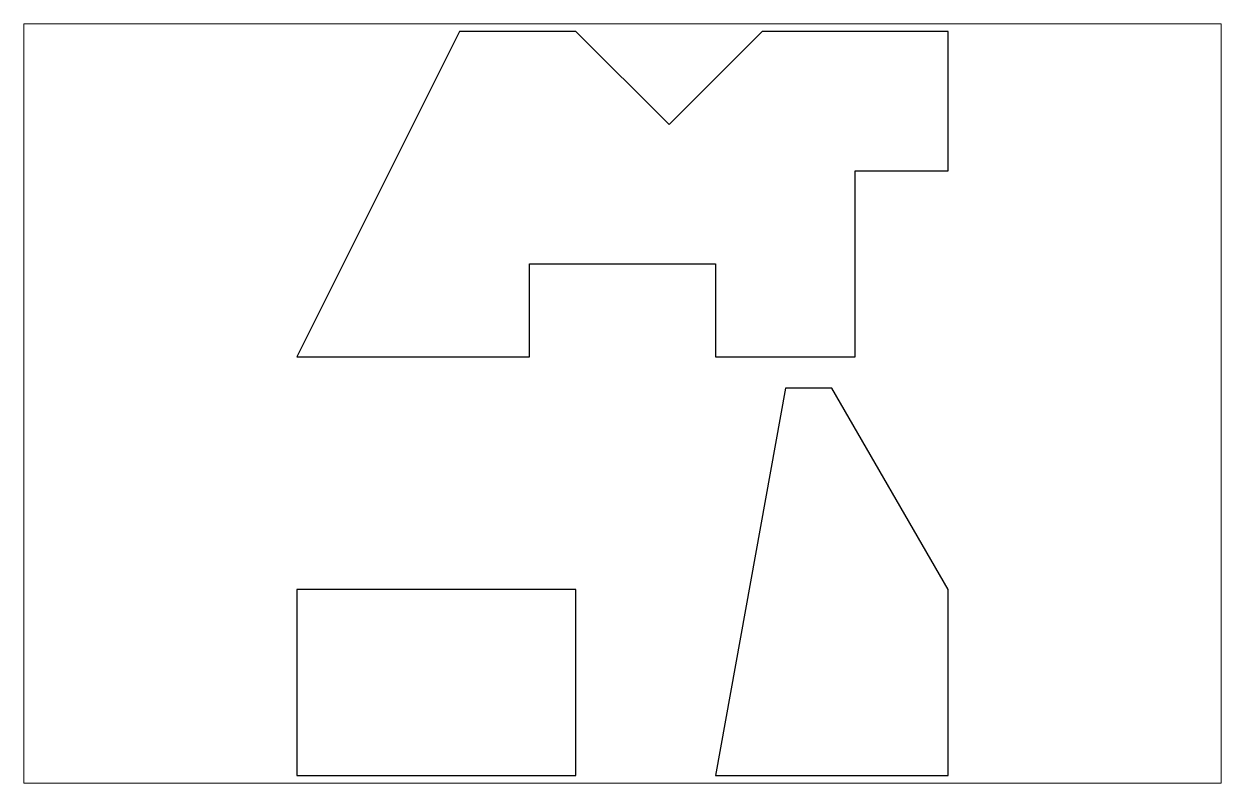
# Paper-space layout 'Sheet1' of a CAD drawing. Header units: millimetres. Extents: x 40 to 364, y 26 to 231.
# The model-space entities are those that its viewports show. They can reach past a viewport. Long polylines and large blocks are cut down to what shows.
import ezdxf

# ---------------------------------------------------------------- set-up
doc = ezdxf.new("R2010")
doc.units = ezdxf.units.MM

msp = doc.modelspace()

# ---------------------------------------------------------------- linework, layer by layer
for p, q in [((65, 190), (30, 120)), ((90, 190), (65, 190)), ((110, 170), (90, 190)), ((130, 190), (110, 170)), ((170, 190), (130, 190)), ((170, 160), (170, 190)), ((150, 120), (150, 160)), ((150, 160), (170, 160)), ((80, 120), (80, 140)), ((80, 140), (120, 140)), ((120, 140), (120, 120)), ((30, 120), (80, 120)), ((120, 120), (150, 120)), ((135, 113.3), (120, 30)), ((145, 113.3), (135, 113.3)), ((170, 70), (145, 113.3)), ((90, 70), (30, 70)), ((30, 70), (30, 30)), ((90, 30), (90, 70)), ((170, 30), (170, 70)), ((30, 30), (90, 30)), ((120, 30), (170, 30))]:
    msp.add_line(p, q)

psp = doc.layouts.new('Sheet1')

# ---------------------------------------------------------------- viewports
at = {"layer": '0'}
psp.add_viewport(center=(202.5, 128.5), size=(324, 205.6), view_center_point=(100, 110), view_height=163.2, dxfattribs=at)

doc.saveas('drawing.dxf')
